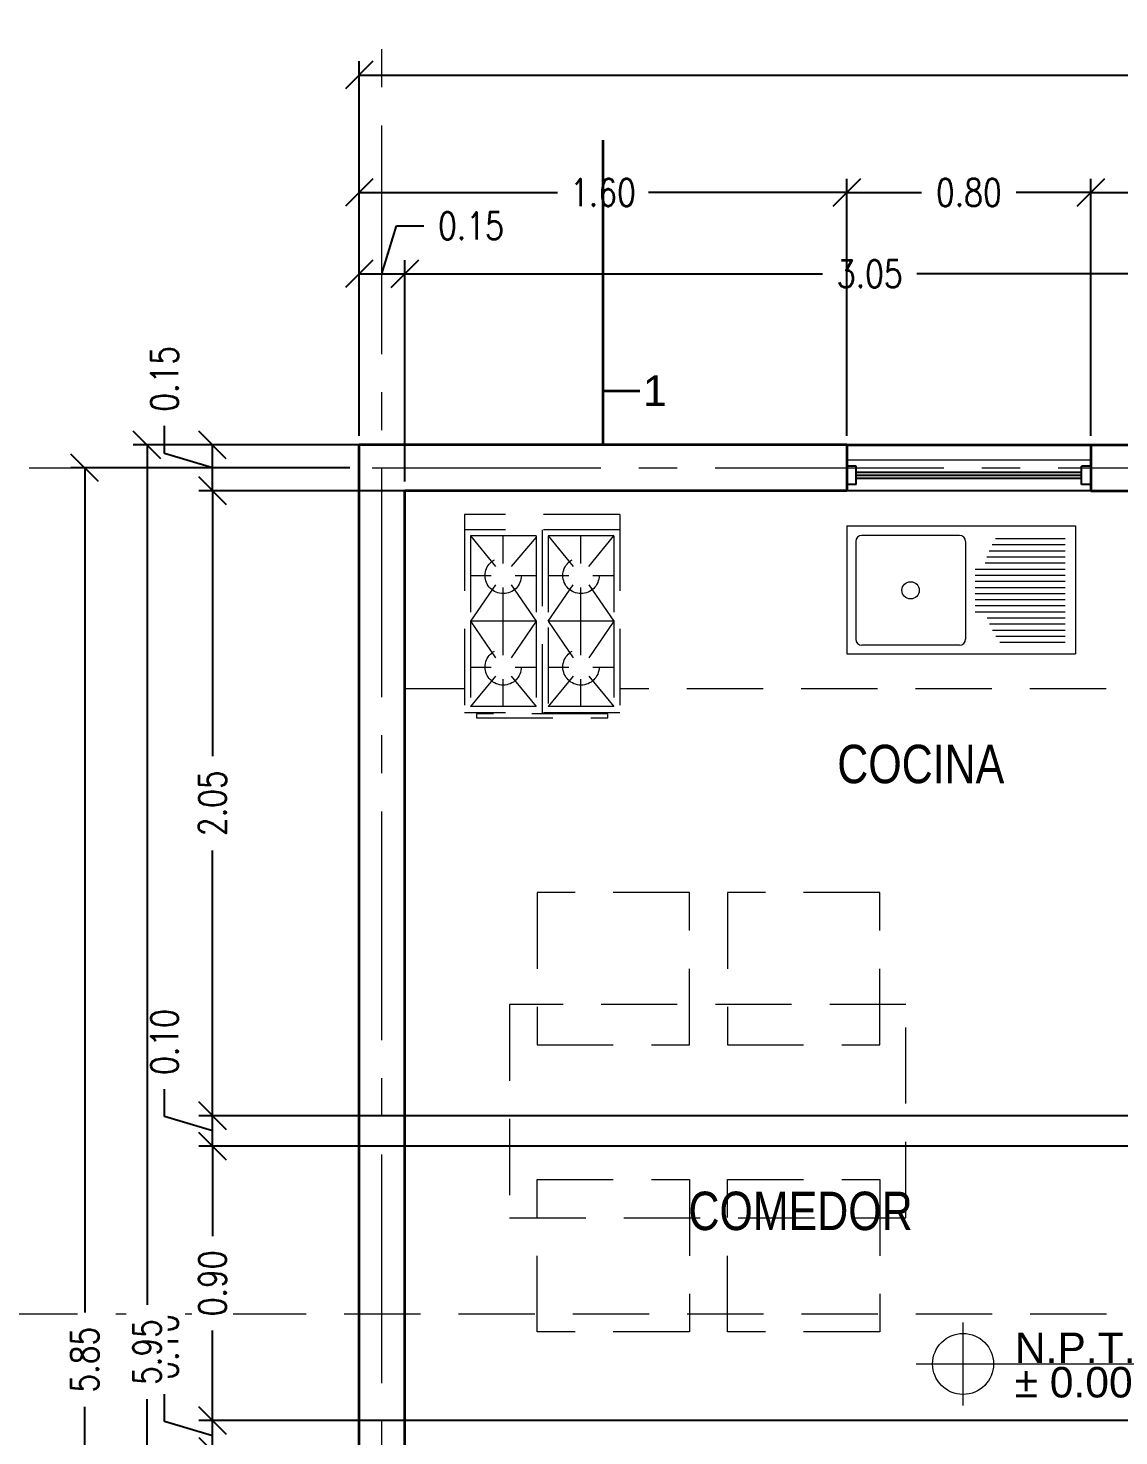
# Model space of a CAD drawing. Header units: inches. Extents: x -0.2 to 34.5, y 0 to 23.
# Drawn here: x 5.243 to 8.82, y 14.386 to 19.003 of the extents above; entities that cross this region are included whole.
import ezdxf
from ezdxf.enums import TextEntityAlignment as Align

# ---------------------------------------------------------------- set-up
doc = ezdxf.new("R2010")
doc.units = ezdxf.units.IN
doc.header["$MEASUREMENT"] = 0
doc.linetypes.add('CENTER2', pattern=[1.125, 0.75, -0.125, 0.125, -0.125])
doc.linetypes.add('HIDDEN', pattern=[0.375, 0.25, -0.125])
doc.layers.get('DEFPOINTS').update_dxf_attribs({"color": 210})
for name, color, linetype, lineweight in [('A-ANNO-DIMS', 3, 'Continuous', 18), ('A-ANNO-NOTE', 7, 'Continuous', 35), ('A-ANNO-SYMB', 3, 'Continuous', 18), ('A-ANNO-TEXT', 3, 'Continuous', 18), ('A-FLOR-LEVL', 7, 'Continuous', 35), ('A-FURN', 8, 'Continuous', 18), ('A-GLAZ-FULL', 4, 'Continuous', 25), ('A-WALL-FULL-EXTR', 7, 'Continuous', 35)]:
    doc.layers.add(name, color=color, linetype=linetype, lineweight=lineweight)
doc.styles.add('E-ARIAL', font='Arial.ttf')
doc.styles.add('E-ROMANS', font='romans.shx', dxfattribs={"width": 0.8})
doc.dimstyles.new('E-0050_TICK_18', dxfattribs={"dimscale": 0.001, "dimtxt": 90, "dimasz": 90, "dimexe": 45, "dimexo": 30, "dimgap": 45, "dimtad": 0, "dimzin": 0, "dimdsep": 46, "dimtxsty": 'E-ROMANS', "dimblk": 'OBLIQUE', "dimcen": 45, "dimclrd": 256, "dimclre": 256, "dimclrt": 256, "dimadec": 0, "dimazin": 0, "dimtfac": 1, "dimtmove": 1, "dimatfit": 3, "dimldrblk": 'OPEN90', "dimfxl": 1, "dimtfill": 1, "dimtolj": 1, "dimtzin": 0, "dimarcsym": 0})
doc.dimstyles.new('E-0200_TICK_12', dxfattribs={"dimscale": 0.001, "dimtxt": 240, "dimasz": 240, "dimexe": 120, "dimexo": 80, "dimgap": 120, "dimtad": 0, "dimzin": 0, "dimdsep": 46, "dimtxsty": 'E-ROMANS', "dimblk": 'OBLIQUE', "dimcen": 120, "dimclrd": 256, "dimclre": 256, "dimclrt": 256, "dimadec": 0, "dimazin": 0, "dimtfac": 1, "dimtmove": 1, "dimatfit": 3, "dimldrblk": 'OPEN90', "dimfxl": 1, "dimtfill": 1, "dimtolj": 1, "dimtzin": 0, "dimlwd": -1, "dimarcsym": 0})

# ---------------------------------------------------------------- blocks, each defined once
blk = doc.blocks.new('TAG-LEVEL-PL')
for p, q in [((0, -0.1359), (0, 0.1359)), ((-0.1545, 0), (0.6266, 0))]:
    blk.add_line(p, q)
blk.add_circle((0, 0), 0.1)
at = {"style": 'E-ARIAL'}
blk.add_attdef('REF', text='', height=0.1, dxfattribs=at).set_placement((0.1697, -0.0271), align=Align.BOTTOM_LEFT)
blk.add_attdef('NIVEL', text='', height=0.1, dxfattribs=at).set_placement((0.1688, -0.01), align=Align.TOP_LEFT)
blk = doc.blocks.new('_Oblique')
at = {"color": 0, "linetype": 'ByBlock', "lineweight": -2}
blk.add_line((-0.5, -0.5), (0.5, 0.5), dxfattribs=at)
blk = doc.blocks.new('*D194')
at = {"layer": 'A-ANNO-DIMS', "lineweight": -2, "transparency": 16777216}
for p, q in [((6.4034, 18.1969), (6.4506, 18.3544)), ((6.4506, 18.3544), (6.5406, 18.3544)), ((6.3284, 17.6657), (6.3284, 18.2419)), ((6.4784, 17.5157), (6.4784, 18.2419)), ((6.3284, 18.1969), (6.4784, 18.1969))]:
    blk.add_line(p, q, dxfattribs=at)
at = {"layer": 'DEFPOINTS', "color": 0, "transparency": 16777216}
for p in [(6.4784, 18.1969), (6.3284, 17.6357), (6.4784, 17.4857)]:
    blk.add_point(p, dxfattribs=at)
at = {"layer": 'A-ANNO-DIMS', "lineweight": -2, "transparency": 16777216, "xscale": 0.09, "yscale": 0.09, "zscale": 0.09, "rotation": 180}
blk.add_blockref('_Oblique', (6.3284, 18.1969), dxfattribs=at)
at = {"layer": 'A-ANNO-DIMS', "lineweight": -2, "transparency": 16777216, "xscale": 0.09, "yscale": 0.09, "zscale": 0.09}
blk.add_blockref('_Oblique', (6.4784, 18.1969), dxfattribs=at)
at = {"layer": 'A-ANNO-DIMS', "transparency": 16777216, "insert": (6.6953, 18.3544), "char_height": 0.09, "attachment_point": 5, "style": 'E-ROMANS', "bg_fill": 3, "box_fill_scale": 1.25, "bg_fill_color": 256, "bg_fill_true_color": 13158600, "bg_fill_transparency": 0}
blk.add_mtext('\\A1;0.15', dxfattribs=at)
blk = doc.blocks.new('_Open90')
at = {"color": 0, "linetype": 'ByBlock', "lineweight": -2}
for p, q in [((0, 0), (-1, 0)), ((-0.5, 0.5), (0, 0)), ((0, 0), (-0.5, -0.5))]:
    blk.add_line(p, q, dxfattribs=at)
blk = doc.blocks.new('*D195')
at = {"layer": 'A-ANNO-DIMS', "lineweight": -2, "transparency": 16777216}
for p, q in [((6.4784, 17.5157), (6.4784, 18.2419)), ((9.5284, 17.5657), (9.5284, 18.2419)), ((6.4784, 18.1969), (7.8486, 18.1969)), ((9.5284, 18.1969), (8.1581, 18.1969))]:
    blk.add_line(p, q, dxfattribs=at)
at = {"layer": 'DEFPOINTS', "color": 0, "transparency": 16777216}
for p in [(9.5284, 18.1969), (9.5284, 17.5357), (6.4784, 17.4857)]:
    blk.add_point(p, dxfattribs=at)
at = {"layer": 'A-ANNO-DIMS', "lineweight": -2, "transparency": 16777216, "xscale": 0.09, "yscale": 0.09, "zscale": 0.09, "rotation": 180}
blk.add_blockref('_Oblique', (6.4784, 18.1969), dxfattribs=at)
at = {"layer": 'A-ANNO-DIMS', "lineweight": -2, "transparency": 16777216, "xscale": 0.09, "yscale": 0.09, "zscale": 0.09}
blk.add_blockref('_Oblique', (9.5284, 18.1969), dxfattribs=at)
at = {"layer": 'A-ANNO-DIMS', "transparency": 16777216, "insert": (8.0034, 18.1969), "char_height": 0.09, "attachment_point": 5, "style": 'E-ROMANS', "bg_fill": 3, "box_fill_scale": 1.25, "bg_fill_color": 256, "bg_fill_true_color": 13158600, "bg_fill_transparency": 0}
blk.add_mtext('\\A1;3.05', dxfattribs=at)
blk = doc.blocks.new('*D168')
at = {"layer": 'A-ANNO-DIMS', "lineweight": -2, "transparency": 16777216}
for p, q in [((6.3284, 17.6657), (6.3284, 18.5087)), ((7.9284, 17.6657), (7.9284, 18.5087)), ((6.3284, 18.4637), (6.9788, 18.4637)), ((7.9284, 18.4637), (7.2779, 18.4637))]:
    blk.add_line(p, q, dxfattribs=at)
at = {"layer": 'DEFPOINTS', "color": 0, "transparency": 16777216}
for p in [(7.9284, 18.4637), (6.3284, 17.6357), (7.9284, 17.6357)]:
    blk.add_point(p, dxfattribs=at)
at = {"layer": 'A-ANNO-DIMS', "lineweight": -2, "transparency": 16777216, "xscale": 0.09, "yscale": 0.09, "zscale": 0.09, "rotation": 180}
blk.add_blockref('_Oblique', (6.3284, 18.4637), dxfattribs=at)
at = {"layer": 'A-ANNO-DIMS', "lineweight": -2, "transparency": 16777216, "xscale": 0.09, "yscale": 0.09, "zscale": 0.09}
blk.add_blockref('_Oblique', (7.9284, 18.4637), dxfattribs=at)
at = {"layer": 'A-ANNO-DIMS', "transparency": 16777216, "insert": (7.1284, 18.4637), "char_height": 0.09, "attachment_point": 5, "style": 'E-ROMANS', "bg_fill": 3, "box_fill_scale": 1.25, "bg_fill_color": 256, "bg_fill_true_color": 13158600, "bg_fill_transparency": 0}
blk.add_mtext('\\A1;1.60', dxfattribs=at)
blk = doc.blocks.new('*D169')
at = {"layer": 'A-ANNO-DIMS', "lineweight": -2, "transparency": 16777216}
for p, q in [((7.9284, 17.6657), (7.9284, 18.5087)), ((8.7284, 17.6657), (8.7284, 18.5087)), ((7.9284, 18.4637), (8.1736, 18.4637)), ((8.7284, 18.4637), (8.4831, 18.4637))]:
    blk.add_line(p, q, dxfattribs=at)
at = {"layer": 'DEFPOINTS', "color": 0, "transparency": 16777216}
for p in [(8.7284, 18.4637), (7.9284, 17.6357), (8.7284, 17.6357)]:
    blk.add_point(p, dxfattribs=at)
at = {"layer": 'A-ANNO-DIMS', "lineweight": -2, "transparency": 16777216, "xscale": 0.09, "yscale": 0.09, "zscale": 0.09, "rotation": 180}
blk.add_blockref('_Oblique', (7.9284, 18.4637), dxfattribs=at)
at = {"layer": 'A-ANNO-DIMS', "lineweight": -2, "transparency": 16777216, "xscale": 0.09, "yscale": 0.09, "zscale": 0.09}
blk.add_blockref('_Oblique', (8.7284, 18.4637), dxfattribs=at)
at = {"layer": 'A-ANNO-DIMS', "transparency": 16777216, "insert": (8.3284, 18.4637), "char_height": 0.09, "attachment_point": 5, "style": 'E-ROMANS', "bg_fill": 3, "box_fill_scale": 1.25, "bg_fill_color": 256, "bg_fill_true_color": 13158600, "bg_fill_transparency": 0}
blk.add_mtext('\\A1;0.80', dxfattribs=at)
blk = doc.blocks.new('*D170')
at = {"layer": 'A-ANNO-DIMS', "lineweight": -2, "transparency": 16777216}
for p, q in [((8.7284, 17.6657), (8.7284, 18.5087)), ((9.5284, 17.5157), (9.5284, 18.5087)), ((8.7284, 18.4637), (8.9736, 18.4637)), ((9.5284, 18.4637), (9.2831, 18.4637))]:
    blk.add_line(p, q, dxfattribs=at)
at = {"layer": 'DEFPOINTS', "color": 0, "transparency": 16777216}
for p in [(9.5284, 18.4637), (8.7284, 17.6357), (9.5284, 17.4857)]:
    blk.add_point(p, dxfattribs=at)
at = {"layer": 'A-ANNO-DIMS', "lineweight": -2, "transparency": 16777216, "xscale": 0.09, "yscale": 0.09, "zscale": 0.09, "rotation": 180}
blk.add_blockref('_Oblique', (8.7284, 18.4637), dxfattribs=at)
at = {"layer": 'A-ANNO-DIMS', "lineweight": -2, "transparency": 16777216, "xscale": 0.09, "yscale": 0.09, "zscale": 0.09}
blk.add_blockref('_Oblique', (9.5284, 18.4637), dxfattribs=at)
at = {"layer": 'A-ANNO-DIMS', "transparency": 16777216, "insert": (9.1284, 18.4637), "char_height": 0.09, "attachment_point": 5, "style": 'E-ROMANS', "bg_fill": 3, "box_fill_scale": 1.25, "bg_fill_color": 256, "bg_fill_true_color": 13158600, "bg_fill_transparency": 0}
blk.add_mtext('\\A1;0.80', dxfattribs=at)
blk = doc.blocks.new('*D176')
at = {"layer": 'A-ANNO-DIMS', "lineweight": -2, "transparency": 16777216}
for p, q in [((6.3284, 17.6657), (6.3284, 18.8941)), ((25.6784, 17.6657), (25.6784, 18.8941)), ((6.3284, 18.8491), (15.8195, 18.8491)), ((25.6784, 18.8491), (16.1872, 18.8491))]:
    blk.add_line(p, q, dxfattribs=at)
at = {"layer": 'DEFPOINTS', "color": 0, "transparency": 16777216}
for p in [(25.6784, 18.8491), (6.3284, 17.6357), (25.6784, 17.6357)]:
    blk.add_point(p, dxfattribs=at)
at = {"layer": 'A-ANNO-DIMS', "lineweight": -2, "transparency": 16777216, "xscale": 0.09, "yscale": 0.09, "zscale": 0.09, "rotation": 180}
blk.add_blockref('_Oblique', (6.3284, 18.8491), dxfattribs=at)
at = {"layer": 'A-ANNO-DIMS', "lineweight": -2, "transparency": 16777216, "xscale": 0.09, "yscale": 0.09, "zscale": 0.09}
blk.add_blockref('_Oblique', (25.6784, 18.8491), dxfattribs=at)
at = {"layer": 'A-ANNO-DIMS', "transparency": 16777216, "insert": (16.0034, 18.8491), "char_height": 0.09, "attachment_point": 5, "style": 'E-ROMANS', "bg_fill": 3, "box_fill_scale": 1.25, "bg_fill_color": 256, "bg_fill_true_color": 13158600, "bg_fill_transparency": 0}
blk.add_mtext('\\A1;19.35', dxfattribs=at)
blk = doc.blocks.new('*D142')
at = {"layer": 'A-ANNO-DIMS', "lineweight": -2, "transparency": 16777216}
for p, q in [((5.6899, 14.4329), (5.6899, 14.5229)), ((5.8474, 14.3857), (5.6899, 14.4329)), ((10.7234, 14.4357), (5.8024, 14.4357)), ((5.8474, 14.3357), (5.8474, 14.4357)), ((10.7734, 14.3357), (5.8024, 14.3357))]:
    blk.add_line(p, q, dxfattribs=at)
at = {"layer": 'DEFPOINTS', "color": 0, "transparency": 16777216}
for p in [(5.8474, 14.4357), (10.7534, 14.4357), (10.8034, 14.3357)]:
    blk.add_point(p, dxfattribs=at)
at = {"layer": 'A-ANNO-DIMS', "lineweight": -2, "transparency": 16777216, "xscale": 0.09, "yscale": 0.09, "zscale": 0.09}
for p, rotation in [((5.8474, 14.4357), 90), ((5.8474, 14.3357), 270)]:
    blk.add_blockref('_Oblique', p, dxfattribs=dict(at, rotation=rotation))
at = {"layer": 'A-ANNO-DIMS', "transparency": 16777216, "insert": (5.6899, 14.6776), "char_height": 0.09, "attachment_point": 5, "rotation": 90, "style": 'E-ROMANS', "bg_fill": 3, "box_fill_scale": 1.25, "bg_fill_color": 256, "bg_fill_true_color": 13158600, "bg_fill_transparency": 0}
blk.add_mtext('\\A1;0.10', dxfattribs=at)
blk = doc.blocks.new('*D143')
at = {"layer": 'A-ANNO-DIMS', "lineweight": -2, "transparency": 16777216}
for p, q in [((11.1734, 15.3357), (5.8024, 15.3357)), ((5.8474, 15.3357), (5.8474, 15.0404)), ((5.8474, 14.4357), (5.8474, 14.731)), ((10.7234, 14.4357), (5.8024, 14.4357))]:
    blk.add_line(p, q, dxfattribs=at)
at = {"layer": 'DEFPOINTS', "color": 0, "transparency": 16777216}
for p in [(5.8474, 15.3357), (11.2034, 15.3357), (10.7534, 14.4357)]:
    blk.add_point(p, dxfattribs=at)
at = {"layer": 'A-ANNO-DIMS', "lineweight": -2, "transparency": 16777216, "xscale": 0.09, "yscale": 0.09, "zscale": 0.09}
for p, rotation in [((5.8474, 15.3357), 90), ((5.8474, 14.4357), 270)]:
    blk.add_blockref('_Oblique', p, dxfattribs=dict(at, rotation=rotation))
at = {"layer": 'A-ANNO-DIMS', "transparency": 16777216, "insert": (5.8474, 14.8857), "char_height": 0.09, "attachment_point": 5, "rotation": 90, "style": 'E-ROMANS', "bg_fill": 3, "box_fill_scale": 1.25, "bg_fill_color": 256, "bg_fill_true_color": 13158600, "bg_fill_transparency": 0}
blk.add_mtext('\\A1;0.90', dxfattribs=at)
blk = doc.blocks.new('*D144')
at = {"layer": 'A-ANNO-DIMS', "lineweight": -2, "transparency": 16777216}
for p, q in [((5.6899, 15.4329), (5.6899, 15.5229)), ((5.8474, 15.3857), (5.6899, 15.4329)), ((10.7734, 15.4357), (5.8024, 15.4357)), ((5.8474, 15.3357), (5.8474, 15.4357)), ((11.1734, 15.3357), (5.8024, 15.3357))]:
    blk.add_line(p, q, dxfattribs=at)
at = {"layer": 'DEFPOINTS', "color": 0, "transparency": 16777216}
for p in [(5.8474, 15.4357), (10.8034, 15.4357), (11.2034, 15.3357)]:
    blk.add_point(p, dxfattribs=at)
at = {"layer": 'A-ANNO-DIMS', "lineweight": -2, "transparency": 16777216, "xscale": 0.09, "yscale": 0.09, "zscale": 0.09}
for p, rotation in [((5.8474, 15.4357), 90), ((5.8474, 15.3357), 270)]:
    blk.add_blockref('_Oblique', p, dxfattribs=dict(at, rotation=rotation))
at = {"layer": 'A-ANNO-DIMS', "transparency": 16777216, "insert": (5.6899, 15.6776), "char_height": 0.09, "attachment_point": 5, "rotation": 90, "style": 'E-ROMANS', "bg_fill": 3, "box_fill_scale": 1.25, "bg_fill_color": 256, "bg_fill_true_color": 13158600, "bg_fill_transparency": 0}
blk.add_mtext('\\A1;0.10', dxfattribs=at)
blk = doc.blocks.new('*D145')
at = {"layer": 'A-ANNO-DIMS', "lineweight": -2, "transparency": 16777216}
for p, q in [((9.6484, 17.4857), (5.8024, 17.4857)), ((5.8474, 17.4857), (5.8474, 16.6154)), ((5.8474, 15.4357), (5.8474, 16.306)), ((10.7734, 15.4357), (5.8024, 15.4357))]:
    blk.add_line(p, q, dxfattribs=at)
at = {"layer": 'DEFPOINTS', "color": 0, "transparency": 16777216}
for p in [(5.8474, 17.4857), (9.6784, 17.4857), (10.8034, 15.4357)]:
    blk.add_point(p, dxfattribs=at)
at = {"layer": 'A-ANNO-DIMS', "lineweight": -2, "transparency": 16777216, "xscale": 0.09, "yscale": 0.09, "zscale": 0.09}
for p, rotation in [((5.8474, 17.4857), 90), ((5.8474, 15.4357), 270)]:
    blk.add_blockref('_Oblique', p, dxfattribs=dict(at, rotation=rotation))
at = {"layer": 'A-ANNO-DIMS', "transparency": 16777216, "insert": (5.8474, 16.4607), "char_height": 0.09, "attachment_point": 5, "rotation": 90, "style": 'E-ROMANS', "bg_fill": 3, "box_fill_scale": 1.25, "bg_fill_color": 256, "bg_fill_true_color": 13158600, "bg_fill_transparency": 0}
blk.add_mtext('\\A1;2.05', dxfattribs=at)
blk = doc.blocks.new('*D146')
at = {"layer": 'A-ANNO-DIMS', "lineweight": -2, "transparency": 16777216}
for p, q in [((5.6899, 17.6079), (5.6899, 17.6979)), ((5.8474, 17.5607), (5.6899, 17.6079)), ((9.6484, 17.6357), (5.8024, 17.6357)), ((5.8474, 17.4857), (5.8474, 17.6357)), ((9.6484, 17.4857), (5.8024, 17.4857))]:
    blk.add_line(p, q, dxfattribs=at)
at = {"layer": 'DEFPOINTS', "color": 0, "transparency": 16777216}
for p in [(5.8474, 17.6357), (9.6784, 17.6357), (9.6784, 17.4857)]:
    blk.add_point(p, dxfattribs=at)
at = {"layer": 'A-ANNO-DIMS', "lineweight": -2, "transparency": 16777216, "xscale": 0.09, "yscale": 0.09, "zscale": 0.09}
for p, rotation in [((5.8474, 17.6357), 90), ((5.8474, 17.4857), 270)]:
    blk.add_blockref('_Oblique', p, dxfattribs=dict(at, rotation=rotation))
at = {"layer": 'A-ANNO-DIMS', "transparency": 16777216, "insert": (5.6899, 17.8526), "char_height": 0.09, "attachment_point": 5, "rotation": 90, "style": 'E-ROMANS', "bg_fill": 3, "box_fill_scale": 1.25, "bg_fill_color": 256, "bg_fill_true_color": 13158600, "bg_fill_transparency": 0}
blk.add_mtext('\\A1;0.15', dxfattribs=at)
blk = doc.blocks.new('*D104')
at = {"layer": 'A-ANNO-DIMS', "lineweight": -2, "transparency": 16777216}
for p, q in [((6.2984, 17.6357), (5.5878, 17.6357)), ((5.6328, 17.6357), (5.6328, 14.8154)), ((5.6328, 11.6857), (5.6328, 14.506)), ((6.2984, 11.6857), (5.5878, 11.6857))]:
    blk.add_line(p, q, dxfattribs=at)
at = {"layer": 'DEFPOINTS', "color": 0, "transparency": 16777216}
for p in [(6.3284, 17.6357), (5.6328, 11.6857), (6.3284, 11.6857)]:
    blk.add_point(p, dxfattribs=at)
at = {"layer": 'A-ANNO-DIMS', "lineweight": -2, "transparency": 16777216, "xscale": 0.09, "yscale": 0.09, "zscale": 0.09}
for p, rotation in [((5.6328, 17.6357), 90), ((5.6328, 11.6857), 270)]:
    blk.add_blockref('_Oblique', p, dxfattribs=dict(at, rotation=rotation))
at = {"layer": 'A-ANNO-DIMS', "transparency": 16777216, "insert": (5.6328, 14.6607), "char_height": 0.09, "attachment_point": 5, "rotation": 90, "style": 'E-ROMANS', "bg_fill": 3, "box_fill_scale": 1.25, "bg_fill_color": 256, "bg_fill_true_color": 13158600, "bg_fill_transparency": 0}
blk.add_mtext('\\A1;5.95', dxfattribs=at)
blk = doc.blocks.new('*D147')
at = {"layer": 'A-ANNO-DIMS', "lineweight": -2, "transparency": 16777216}
for p, q in [((6.2984, 17.5607), (5.3832, 17.5607)), ((5.4282, 17.5607), (5.4282, 14.7904)), ((5.4282, 11.7107), (5.4282, 14.481)), ((6.2984, 11.7107), (5.3832, 11.7107))]:
    blk.add_line(p, q, dxfattribs=at)
at = {"layer": 'DEFPOINTS', "color": 0, "transparency": 16777216}
for p in [(6.3284, 17.5607), (5.4282, 11.7107), (6.3284, 11.7107)]:
    blk.add_point(p, dxfattribs=at)
at = {"layer": 'A-ANNO-DIMS', "lineweight": -2, "transparency": 16777216, "xscale": 0.09, "yscale": 0.09, "zscale": 0.09}
for p, rotation in [((5.4282, 17.5607), 90), ((5.4282, 11.7107), 270)]:
    blk.add_blockref('_Oblique', p, dxfattribs=dict(at, rotation=rotation))
at = {"layer": 'A-ANNO-DIMS', "transparency": 16777216, "insert": (5.4282, 14.6357), "char_height": 0.09, "attachment_point": 5, "rotation": 90, "style": 'E-ROMANS', "bg_fill": 3, "box_fill_scale": 1.25, "bg_fill_color": 256, "bg_fill_true_color": 13158600, "bg_fill_transparency": 0}
blk.add_mtext('\\A1;5.85', dxfattribs=at)

msp = doc.modelspace()

# ---------------------------------------------------------------- linework, layer by layer
at = {"layer": 'A-ANNO-SYMB', "linetype": 'CENTER2'}
for p, q in [((6.4034, 5.5589), (6.4034, 19.8947)), ((5.2464, 17.5607), (26.6034, 17.5607))]:
    msp.add_line(p, q, dxfattribs=at)
at = {"layer": 'A-ANNO-SYMB', "linetype": 'HIDDEN'}
msp.add_lwpolyline([(5.1549, 15.0364), (5.1549, 14.7857), (9.2273, 14.7857), (9.2273, 16.2191), (18.8656, 16.2191), (18.8656, 14.7857), (18.8656, 14.7857), (26.9166, 14.7857), (26.9166, 15.0364)], dxfattribs=at)
at = {"layer": 'A-FLOR-LEVL'}
msp.add_line((7.9284, 17.6357), (8.7284, 17.6357), dxfattribs=at)
at = {"layer": 'A-FURN'}
for p, q in [((8.7284, 17.5857), (7.9284, 17.5857)), ((8.7284, 17.4857), (7.9284, 17.4857)), ((7.9284, 17.3703), (7.9284, 16.9503)), ((7.9284, 17.3703), (8.6784, 17.3703)), ((8.6784, 17.3703), (8.6784, 16.9503)), ((7.9574, 17.3189), (7.9574, 16.9989)), ((8.2974, 17.3389), (7.9774, 17.3389)), ((8.3174, 17.3189), (8.3174, 16.9989)), ((8.6444, 17.3276), (8.4155, 17.3276)), ((8.6444, 17.2876), (8.3951, 17.2876)), ((8.6444, 17.3076), (8.4044, 17.3076)), ((8.6444, 17.2276), (8.3487, 17.2276)), ((8.6444, 17.2476), (8.3814, 17.2476)), ((8.6444, 17.2676), (8.3875, 17.2676)), ((8.6444, 17.2076), (8.3487, 17.2076)), ((8.6444, 17.1876), (8.3487, 17.1876)), ((8.6444, 17.1676), (8.3487, 17.1676)), ((8.6444, 17.1476), (8.3487, 17.1476)), ((8.6444, 17.1276), (8.3487, 17.1276)), ((8.6444, 17.1076), (8.3487, 17.1076)), ((8.6444, 17.0876), (8.3487, 17.0876)), ((8.6444, 17.0676), (8.3883, 17.0676)), ((8.6444, 17.0476), (8.3961, 17.0476)), ((8.6444, 17.0276), (8.4055, 17.0276)), ((8.6444, 17.0076), (8.4169, 17.0076)), ((7.9284, 16.9503), (8.6784, 16.9503)), ((8.2974, 16.9789), (7.9774, 16.9789)), ((8.6444, 16.9876), (8.4303, 16.9876))]:
    msp.add_line(p, q, dxfattribs=at)
at = {"layer": 'A-FURN', "linetype": 'HIDDEN'}
for p, q in [((6.6737, 17.4074), (6.6737, 16.7574)), ((7.1837, 17.4074), (6.6737, 17.4074)), ((7.1837, 17.4074), (7.1837, 16.7574)), ((7.1837, 17.3574), (6.6737, 17.3574)), ((6.6937, 17.3374), (6.7757, 17.2374)), ((6.9087, 17.3374), (6.6937, 17.3374)), ((6.6937, 17.3374), (6.6937, 17.0574)), ((6.8012, 17.2467), (6.8012, 17.3374)), ((6.9087, 17.3338), (6.8267, 17.2374)), ((6.9087, 17.3374), (6.9087, 17.0574)), ((6.9287, 17.3574), (6.9287, 16.7574)), ((6.9487, 17.3374), (7.0307, 17.2374)), ((6.9487, 17.3374), (6.9487, 17.0338)), ((7.1637, 17.3374), (6.9487, 17.3374)), ((7.0562, 17.2467), (7.0562, 17.3374)), ((7.0817, 17.2374), (7.1637, 17.3374)), ((7.1637, 17.3374), (7.1637, 17.0574)), ((6.6937, 17.2074), (6.7618, 17.2074)), ((6.7757, 17.1774), (6.6937, 17.0574)), ((6.8267, 17.1774), (6.9087, 17.0574)), ((6.8405, 17.2074), (6.9087, 17.2074)), ((6.9487, 17.2074), (7.0168, 17.2074)), ((6.9487, 17.0574), (7.0307, 17.1774)), ((7.0817, 17.1774), (7.1637, 17.0574)), ((7.0955, 17.2074), (7.1637, 17.2074)), ((6.8012, 17.0574), (6.8012, 17.168)), ((7.0562, 17.0574), (7.0562, 17.168)), ((6.6937, 17.0574), (6.7757, 16.9374)), ((6.6937, 17.0574), (6.6937, 16.7774)), ((6.9087, 17.0574), (6.6937, 17.0574)), ((6.8012, 16.9467), (6.8012, 17.0574)), ((6.9087, 17.0574), (6.8267, 16.9374)), ((6.9087, 17.0574), (6.9087, 16.7774)), ((6.9487, 17.0574), (7.0307, 16.9374)), ((7.1637, 17.0574), (6.9487, 17.0574)), ((6.9487, 17.0374), (6.9487, 16.7774)), ((7.0562, 16.9467), (7.0562, 17.0574)), ((7.1637, 17.0574), (7.0817, 16.9374)), ((7.1637, 17.0574), (7.1637, 16.7774)), ((6.6937, 16.9074), (6.7618, 16.9074)), ((6.8405, 16.9074), (6.9087, 16.9074)), ((6.9487, 16.9074), (7.0168, 16.9074)), ((7.0955, 16.9074), (7.1637, 16.9074)), ((6.7757, 16.8774), (6.6937, 16.7774)), ((6.8012, 16.7774), (6.8012, 16.868)), ((6.8267, 16.8774), (6.9087, 16.7774)), ((7.0307, 16.8774), (6.9487, 16.7774)), ((7.0562, 16.7774), (7.0562, 16.868)), ((7.0817, 16.8774), (7.1637, 16.7774)), ((6.6737, 16.8357), (6.4746, 16.8357)), ((9.5284, 16.8357), (7.1837, 16.8357)), ((6.9087, 16.7774), (6.6937, 16.7774)), ((7.1637, 16.7774), (6.9487, 16.7774)), ((7.1837, 16.7574), (6.6737, 16.7574)), ((7.4121, 16.1678), (6.9121, 16.1678)), ((6.9121, 16.1678), (6.9121, 15.6678)), ((7.4121, 15.6678), (7.4121, 16.1678)), ((7.5363, 16.1678), (7.5363, 15.6678)), ((8.0363, 16.1678), (7.5363, 16.1678)), ((8.0363, 15.6678), (8.0363, 16.1678)), ((8.1222, 15.8002), (6.8222, 15.8002)), ((6.8222, 15.8002), (6.8222, 15.1002)), ((8.1222, 15.1002), (8.1222, 15.8002)), ((6.9121, 15.6678), (7.4121, 15.6678)), ((7.5363, 15.6678), (8.0363, 15.6678)), ((6.9121, 14.7263), (6.9121, 15.2263)), ((6.9121, 15.2263), (7.4121, 15.2263)), ((7.4121, 15.2263), (7.4121, 14.7263)), ((7.5363, 14.7263), (7.5363, 15.2263)), ((7.5363, 15.2263), (8.0363, 15.2263)), ((8.0363, 15.2263), (8.0363, 14.7263)), ((6.8222, 15.1002), (8.1222, 15.1002)), ((7.4121, 14.7263), (6.9121, 14.7263)), ((8.0363, 14.7263), (7.5363, 14.7263))]:
    msp.add_line(p, q, dxfattribs=at)
msp.add_lwpolyline([(7.1447, 16.7538), (6.7134, 16.7538), (6.7134, 16.741), (7.1447, 16.741)], close=True, dxfattribs=at)
for centre in [(6.8012, 17.2074), (7.0562, 17.2074), (6.8012, 16.9074), (7.0562, 16.9074)]:
    msp.add_circle(centre, 0.0594, dxfattribs=at)
at = {"layer": 'A-FURN'}
msp.add_circle((8.1374, 17.1589), 0.0284, dxfattribs=at)
for centre, start, end in [((7.9774, 17.3189), 90, 180), ((8.2974, 17.3189), 0, 90), ((7.9774, 16.9989), 180, 270), ((8.2974, 16.9989), 270, 0)]:
    msp.add_arc(centre, 0.02, start, end, dxfattribs=at)
at = {"layer": 'A-GLAZ-FULL'}
for p, q in [((7.9584, 17.5657), (7.9284, 17.5657)), ((7.9584, 17.5057), (7.9584, 17.5657)), ((8.6984, 17.5457), (7.9584, 17.5457)), ((8.7284, 17.5657), (8.6984, 17.5657)), ((8.6984, 17.5057), (8.6984, 17.5657)), ((7.9584, 17.5057), (7.9284, 17.5057)), ((8.6984, 17.5357), (7.9584, 17.5357)), ((8.6984, 17.5257), (7.9584, 17.5257)), ((8.7284, 17.5057), (8.6984, 17.5057))]:
    msp.add_line(p, q, dxfattribs=at)
at = {"layer": 'A-WALL-FULL-EXTR'}
for p, q in [((6.3284, 11.6357), (6.3284, 17.6357)), ((7.9284, 17.6357), (7.9284, 17.4857)), ((8.7284, 17.6357), (8.7284, 17.4857)), ((8.7284, 17.6357), (9.5284, 17.6357)), ((6.4784, 11.7857), (6.4784, 17.4857))]:
    msp.add_line(p, q, dxfattribs=at)
for points in [[(7.9284, 17.6357), (6.3284, 17.6357)], [(7.9284, 17.4857), (6.4784, 17.4857)]]:
    msp.add_lwpolyline(points, dxfattribs=at)

# ---------------------------------------------------------------- block references
at = {"layer": 'A-ANNO-SYMB'}
msp.add_blockref('TAG-LEVEL-PL', (8.3096, 14.6216), dxfattribs=at).add_auto_attribs({'NIVEL': '%%p 0.00', 'REF': 'N.P.T.'})

# ---------------------------------------------------------------- texts
at = {"layer": 'A-ANNO-TEXT', "char_height": 0.126, "attachment_point": 1, "style": 'E-ROMANS'}
for s, insert in [('{\\fArial|b0|i0|c0|p34;COCINA}', (7.8969, 16.6523)), ('{\\fArial|b0|i0|c0|p34;COMEDOR}', (7.4088, 15.1865))]:
    msp.add_mtext(s, dxfattribs=dict(at, insert=insert))

# ---------------------------------------------------------------- next in the draw order: dimensions: what is measured, and where the dimension line sits
at = {"layer": 'A-ANNO-DIMS'}
dim = msp.add_linear_dim(base=(6.4784, 18.1969), p1=(6.3284, 17.6357), p2=(6.4784, 17.4857), dimstyle='E-0050_TICK_18', dxfattribs=at)
dim.commit()
dim.dimension.update_dxf_attribs({"geometry": '*D194', "text_midpoint": (6.5856, 18.3544)})
dim = msp.add_linear_dim(base=(5.8474, 14.4357), p1=(10.8034, 14.3357), p2=(10.7534, 14.4357), angle=90, dimstyle='E-0050_TICK_18', dxfattribs=at)
dim.commit()
dim.dimension.update_dxf_attribs({"geometry": '*D142', "text_midpoint": (5.6899, 14.5679)})

# ---------------------------------------------------------------- next in the draw order: dimensions: what is measured, and where the dimension line sits
dim = msp.add_linear_dim(base=(9.5284, 18.1969), p1=(6.4784, 17.4857), p2=(9.5284, 17.5357), dimstyle='E-0050_TICK_18', dxfattribs=at)
dim.commit()
dim.dimension.update_dxf_attribs({"geometry": '*D195', "text_midpoint": (8.0034, 18.1969)})
dim = msp.add_linear_dim(base=(5.8474, 15.3357), p1=(10.7534, 14.4357), p2=(11.2034, 15.3357), angle=90, dimstyle='E-0050_TICK_18', dxfattribs=at)
dim.commit()
dim.dimension.update_dxf_attribs({"geometry": '*D143', "text_midpoint": (5.8474, 14.8857)})

# ---------------------------------------------------------------- next in the draw order: dimensions: what is measured, and where the dimension line sits
dim = msp.add_linear_dim(base=(7.9284, 18.4637), p1=(6.3284, 17.6357), p2=(7.9284, 17.6357), dimstyle='E-0050_TICK_18', dxfattribs=at)
dim.commit()
dim.dimension.update_dxf_attribs({"geometry": '*D168', "text_midpoint": (7.1284, 18.4637)})
dim = msp.add_linear_dim(base=(5.8474, 15.4357), p1=(11.2034, 15.3357), p2=(10.8034, 15.4357), angle=90, dimstyle='E-0050_TICK_18', dxfattribs=at)
dim.commit()
dim.dimension.update_dxf_attribs({"geometry": '*D144', "text_midpoint": (5.6899, 15.5679)})

# ---------------------------------------------------------------- next in the draw order: dimensions: what is measured, and where the dimension line sits
dim = msp.add_linear_dim(base=(8.7284, 18.4637), p1=(7.9284, 17.6357), p2=(8.7284, 17.6357), dimstyle='E-0050_TICK_18', dxfattribs=at)
dim.commit()
dim.dimension.update_dxf_attribs({"geometry": '*D169', "text_midpoint": (8.3284, 18.4637)})

# ---------------------------------------------------------------- next in the draw order: dimensions: what is measured, and where the dimension line sits
dim = msp.add_linear_dim(base=(9.5284, 18.4637), p1=(8.7284, 17.6357), p2=(9.5284, 17.4857), dimstyle='E-0050_TICK_18', dxfattribs=at)
dim.commit()
dim.dimension.update_dxf_attribs({"geometry": '*D170', "text_midpoint": (9.1284, 18.4637)})

# ---------------------------------------------------------------- next in the draw order: linework, layer by layer
at = {"layer": 'A-WALL-FULL-EXTR'}
msp.add_line((8.7284, 17.4857), (9.5284, 17.4857), dxfattribs=at)

# ---------------------------------------------------------------- next in the draw order: dimensions: what is measured, and where the dimension line sits
at = {"layer": 'A-ANNO-DIMS'}
dim = msp.add_linear_dim(base=(25.6784, 18.8491), p1=(6.3284, 17.6357), p2=(25.6784, 17.6357), dimstyle='E-0050_TICK_18', dxfattribs=at)
dim.commit()
dim.dimension.update_dxf_attribs({"geometry": '*D176', "text_midpoint": (16.0034, 18.8491)})

# ---------------------------------------------------------------- next in the draw order: texts
at = {"layer": 'A-ANNO-TEXT', "insert": (7.2598, 17.8136), "char_height": 0.1, "attachment_point": 4, "style": 'E-ARIAL'}
msp.add_mtext('1', dxfattribs=at)

# ---------------------------------------------------------------- next in the draw order: dimensions: what is measured, and where the dimension line sits
at = {"layer": 'A-ANNO-DIMS'}
dim = msp.add_linear_dim(base=(5.8474, 17.4857), p1=(10.8034, 15.4357), p2=(9.6784, 17.4857), angle=90, dimstyle='E-0050_TICK_18', dxfattribs=at)
dim.commit()
dim.dimension.update_dxf_attribs({"geometry": '*D145', "text_midpoint": (5.8474, 16.4607)})

# ---------------------------------------------------------------- next in the draw order: leaders
at = {"layer": 'A-ANNO-NOTE'}
msp.add_leader([(7.1284, 17.6357), (7.1284, 17.8136), (7.2495, 17.8136)], dimstyle='E-0200_TICK_12', override={"dimasz": 0.2, "dimgap": 0.8, "dimtad": 0, "dimldrblk": 'Open90'}, dxfattribs=at)

# ---------------------------------------------------------------- next in the draw order: dimensions: what is measured, and where the dimension line sits
at = {"layer": 'A-ANNO-DIMS'}
dim = msp.add_linear_dim(base=(5.8474, 17.6357), p1=(9.6784, 17.4857), p2=(9.6784, 17.6357), angle=90, dimstyle='E-0050_TICK_18', dxfattribs=at)
dim.commit()
dim.dimension.update_dxf_attribs({"geometry": '*D146', "text_midpoint": (5.6899, 17.7429)})

# ---------------------------------------------------------------- next in the draw order: dimensions: what is measured, and where the dimension line sits
dim = msp.add_linear_dim(base=(5.6328, 11.6857), p1=(6.3284, 17.6357), p2=(6.3284, 11.6857), angle=90, dimstyle='E-0050_TICK_18', dxfattribs=at)
dim.commit()
dim.dimension.update_dxf_attribs({"geometry": '*D104', "text_midpoint": (5.6328, 14.6607)})

# ---------------------------------------------------------------- next in the draw order: dimensions: what is measured, and where the dimension line sits
dim = msp.add_linear_dim(base=(5.4282, 11.7107), p1=(6.3284, 17.5607), p2=(6.3284, 11.7107), angle=90, dimstyle='E-0050_TICK_18', dxfattribs=at)
dim.commit()
dim.dimension.update_dxf_attribs({"geometry": '*D147', "text_midpoint": (5.4282, 14.6357)})

doc.saveas('drawing.dxf')
